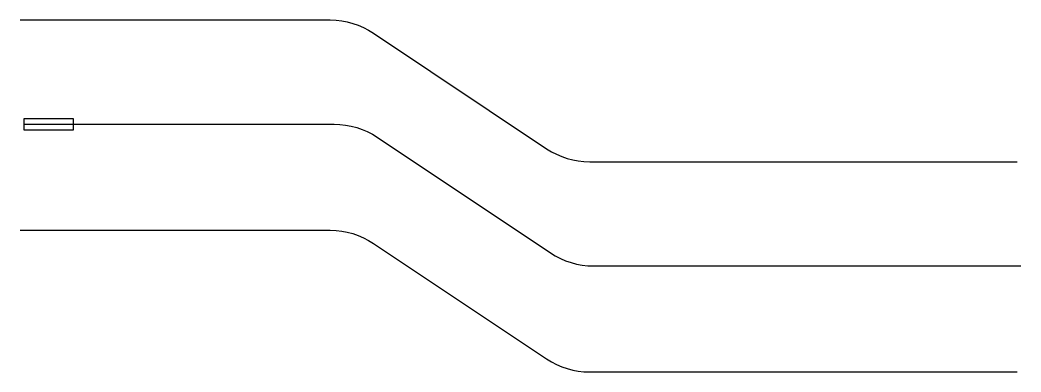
# Model space of a CAD drawing. Header units: millimetres. Extents: x 179 to 566, y 133 to 269.
import ezdxf

# ---------------------------------------------------------------- set-up
doc = ezdxf.new("R2010")
doc.units = ezdxf.units.MM

msp = doc.modelspace()

# ---------------------------------------------------------------- linework, layer by layer
for points in [[(179.46, 268.54), (299.24, 268.54, -0.148337), (315.91, 263.48), (382.75, 218.82, 0.148337), (399.41, 213.77), (564.42, 213.77)], [(180.94, 228.28), (300.72, 228.28, -0.148337), (317.39, 223.23), (384.23, 178.57, 0.148337), (400.89, 173.51), (565.9, 173.51)], [(179.46, 187.3), (299.24, 187.3, -0.148337), (315.91, 182.24), (382.75, 137.59, 0.148337), (399.41, 132.53), (564.42, 132.53)]]:
    msp.add_lwpolyline(points, format="xyb")
msp.add_lwpolyline([(180.94, 226.16), (200.12, 226.16), (200.12, 230.41), (180.94, 230.41)], close=True)

doc.saveas('drawing.dxf')
